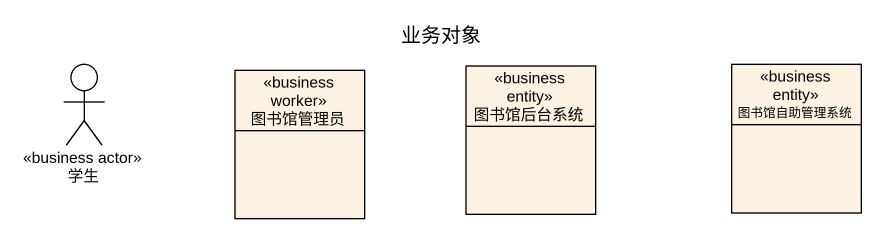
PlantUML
@startuml
title 业务对象
allowmixing
hide circle
hide empty members
actor 学生 <<business actor>>
class 图书馆管理员 <<business worker>>
class 图书馆后台系统 <<business entity>>
class 图书馆自助管理系统 <<business entity>>
@enduml
